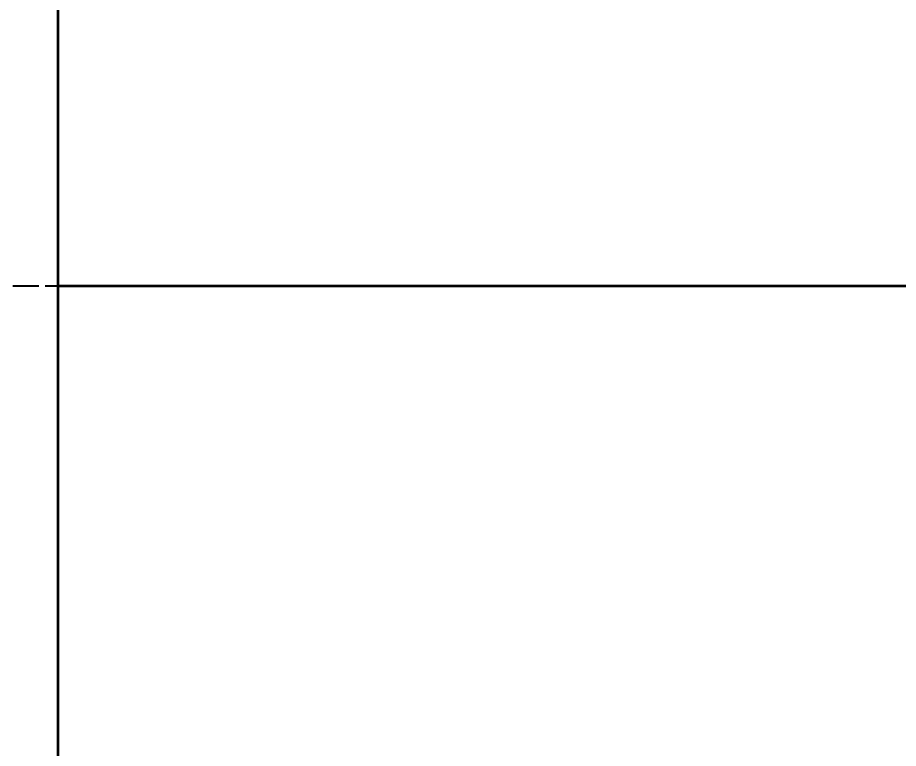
# Model space of a CAD drawing. Header units: millimetres. Extents: x 200 to 5740, y 200 to 4000.
# Drawn here: x 2697.6 to 2720.31, y 3575.31 to 3594.15 of the extents above; entities that cross this region are included whole.
import ezdxf

# ---------------------------------------------------------------- set-up
doc = ezdxf.new("R2010")
doc.units = ezdxf.units.MM
doc.header["$LTSCALE"] = 20
doc.linetypes.add('DASHED', pattern=[0.2067, 0.1654, -0.0413])
for name, color, linetype, lineweight in [('可見 (ISO)', 7, 'Continuous', 35), ('標註 (ISO)', 7, 'Continuous', 18), ('隱藏 (ISO)', 7, 'DASHED', 25)]:
    doc.layers.add(name, color=color, linetype=linetype, lineweight=lineweight)
doc.styles.add('註記文字 (JIS)', font='kaiu.ttf')
doc.dimstyles.new('預設 (JIS)', dxfattribs={"dimscale": 20, "dimtxt": 3, "dimasz": 3, "dimexe": 2, "dimexo": 1, "dimgap": 0.8, "dimtad": 1, "dimrnd": 1e-08, "dimdsep": 46, "dimtxsty": '註記文字 (JIS)', "dimblk": 'Filled-1', "dimcen": 0.09, "dimdle": 10, "dimclrd": 256, "dimclre": 256, "dimclrt": 256, "dimadec": 0, "dimazin": 2, "dimtfac": 0.833333, "dimtmove": 0, "dimatfit": 3, "dimfxl": 0, "dimtolj": 1, "dimtzin": 0, "dimlwd": -1, "dimlwe": -1, "dimarcsym": 0})

# ---------------------------------------------------------------- blocks, each defined once
blk = doc.blocks.new('Filled-1')
at = {"color": 0}
for p, q in [((0, 0), (-1, 0.16667)), ((-1, 0.16667), (-1, -0.16667)), ((-1, 0), (0, 0)), ((-1, -0.16667), (0, 0))]:
    blk.add_line(p, q, dxfattribs=at)
at = {"color": 0, "flags": 128}
blk.add_lwpolyline([(-1, -0.16667), (0, 0)], dxfattribs=at)
at = {"color": 0}
blk.add_solid([(-1, -0.16667), (0, 0), (-1, 0.16667), (-1, -0.16667)], dxfattribs=at)
blk = doc.blocks.new('*D59')
at = {"layer": 'Defpoints', "color": 0}
for p in [(2625.356, 3688.24), (2635.356, 3688.24), (2606.137, 3668.24)]:
    blk.add_point(p, dxfattribs=at)
at = {"layer": '標註 (ISO)'}
for p, q in [((2800.948, 3830.133), (2635.356, 3830.133)), ((2635.356, 3830.133), (2635.356, 3808.24)), ((2635.356, 3748.24), (2635.356, 3808.24)), ((2635.356, 3668.24), (2635.356, 3688.24)), ((2626.137, 3668.24), (2675.356, 3668.24)), ((2635.356, 3608.24), (2635.356, 3548.24))]:
    blk.add_line(p, q, dxfattribs=at)
at = {"layer": '標註 (ISO)', "xscale": 60, "yscale": 60, "zscale": 60}
for p, rotation in [((2635.356, 3688.24), 270), ((2635.356, 3668.24), 90)]:
    blk.add_blockref('Filled-1', p, dxfattribs=dict(at, rotation=rotation))
at = {"layer": '標註 (ISO)', "insert": (2711.356, 3910.111), "char_height": 60, "attachment_point": 1, "style": '註記文字 (JIS)'}
blk.add_mtext('\\A1;20', dxfattribs=at)

msp = doc.modelspace()

# ---------------------------------------------------------------- linework, layer by layer
at = {"layer": '可見 (ISO)'}
for p, q in [((2698.637, 3675.24), (2698.637, 3105.24)), ((2698.637, 3587.24), (2736.627, 3587.24))]:
    msp.add_line(p, q, dxfattribs=at)
at = {"layer": '隱藏 (ISO)', "ltscale": 0.202594}
msp.add_line((2696.637, 3587.24), (2698.637, 3587.24), dxfattribs=at)

# ---------------------------------------------------------------- dimensions: what is measured, and where the dimension line sits
at = {"layer": '標註 (ISO)'}
dim = msp.add_linear_dim(base=(2635.356, 3688.24), p1=(2606.137, 3668.24), p2=(2625.356, 3688.24), angle=90, dimstyle='預設 (JIS)', override={"dimgap": 0.8, "dimtih": 1, "dimtoh": 1, "dimdec": 2, "dimse2": 1, "dimtol": 0, "dimlim": 0, "dimtp": 0, "dimtm": 0, "dimtdec": 2, "dimtofl": 1, "dimtmove": 1, "dimatfit": 1}, dxfattribs=at)
dim.commit()
dim.dimension.update_dxf_attribs({"geometry": '*D59', "text_midpoint": (2638.007, 3830.133), "dimtype": 160})

doc.saveas('drawing.dxf')
